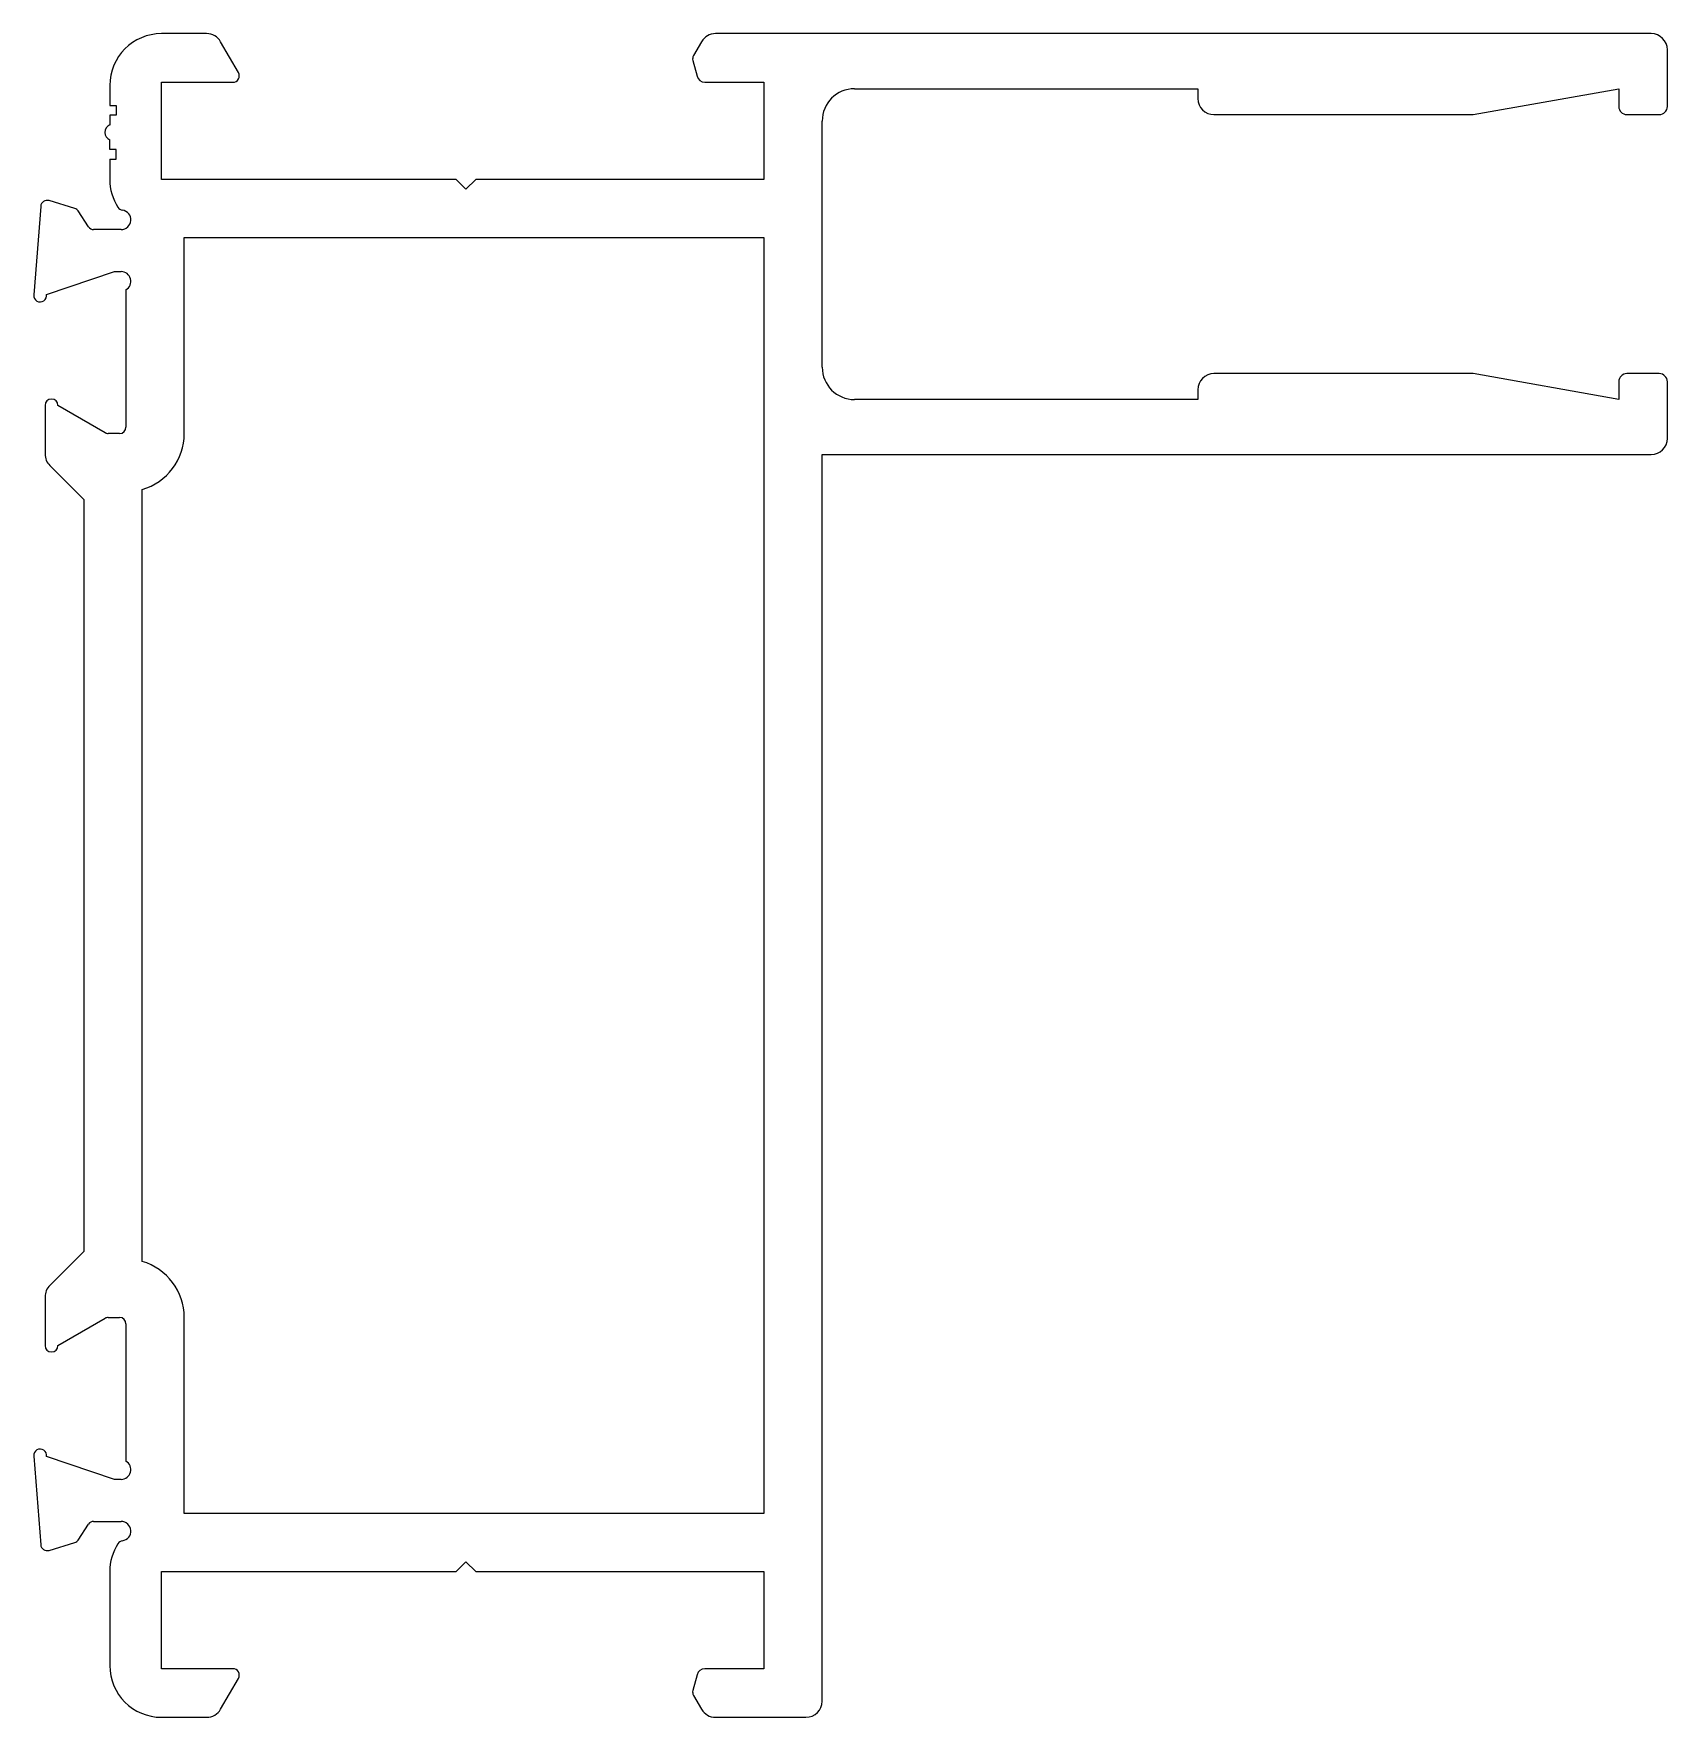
# Model space of a CAD drawing. Extents: x 2871.6 to 2922.1, y 1704.5 to 1756.5.
import ezdxf

# ---------------------------------------------------------------- set-up
doc = ezdxf.new("R2010")
doc.units = 0
doc.linetypes.add('CENTER', pattern=[50.8, 31.75, -6.35, 6.35, -6.35])
doc.layers.add('RI-OTHERS', color=6, linetype='CENTER')

msp = doc.modelspace()

# ---------------------------------------------------------------- linework, layer by layer
at = {"layer": 'RI-OTHERS', "color": 0, "linetype": 'BYBLOCK'}
for p, q in [((2876.954, 1756.505), (2875.563, 1756.505)), ((2877.936, 1755.305), (2877.387, 1756.255)), ((2892.237, 1756.255), (2891.989, 1755.826)), ((2921.563, 1756.505), (2892.67, 1756.505)), ((2891.97, 1755.675), (2892.099, 1755.19)), ((2922.063, 1754.255), (2922.063, 1756.005)), ((2875.563, 1752.005), (2875.563, 1755.005)), ((2875.563, 1755.005), (2877.763, 1755.005)), ((2892.341, 1755.005), (2894.163, 1755.005)), ((2894.163, 1755.005), (2894.163, 1752.005)), ((2873.963, 1754.905), (2873.963, 1754.284)), ((2896.963, 1754.805), (2907.563, 1754.805)), ((2907.563, 1754.805), (2907.563, 1754.505)), ((2916.063, 1754.005), (2920.563, 1754.805)), ((2920.563, 1754.805), (2920.563, 1754.255)), ((2873.963, 1754.284), (2874.163, 1754.284)), ((2874.163, 1753.984), (2873.963, 1753.984)), ((2873.963, 1753.984), (2873.963, 1753.684)), ((2874.163, 1754.284), (2874.163, 1753.984)), ((2908.063, 1754.005), (2916.063, 1754.005)), ((2920.813, 1754.005), (2921.813, 1754.005)), ((2895.963, 1746.205), (2895.963, 1753.805)), ((2873.963, 1752.926), (2873.963, 1753.226)), ((2874.163, 1752.926), (2873.963, 1752.926)), ((2874.163, 1752.626), (2874.163, 1752.926)), ((2873.963, 1752.626), (2873.963, 1752.005)), ((2873.963, 1752.626), (2874.163, 1752.626)), ((2884.663, 1752.005), (2875.563, 1752.005)), ((2884.963, 1751.705), (2884.663, 1752.005)), ((2885.263, 1752.005), (2884.963, 1751.705)), ((2894.163, 1752.005), (2885.263, 1752.005)), ((2871.829, 1751.172), (2871.613, 1748.436)), ((2872.884, 1751.104), (2872.086, 1751.348)), ((2873.303, 1750.538), (2872.988, 1751.03)), ((2874.313, 1750.455), (2873.465, 1750.455)), ((2876.263, 1750.205), (2894.163, 1750.205)), ((2876.263, 1744.155), (2876.263, 1750.205)), ((2894.163, 1750.205), (2894.163, 1710.805)), ((2872.01, 1748.451), (2874.113, 1749.155)), ((2874.113, 1749.155), (2874.313, 1749.155)), ((2874.463, 1748.595), (2874.463, 1744.355)), ((2916.063, 1746.005), (2908.063, 1746.005)), ((2920.563, 1745.205), (2916.063, 1746.005)), ((2920.563, 1745.755), (2920.563, 1745.205)), ((2921.813, 1746.005), (2920.813, 1746.005)), ((2922.063, 1744.005), (2922.063, 1745.755)), ((2907.563, 1745.205), (2896.963, 1745.205)), ((2907.563, 1745.505), (2907.563, 1745.205)), ((2871.963, 1745.021), (2871.963, 1743.521)), ((2873.816, 1744.181), (2872.363, 1745.021)), ((2874.263, 1744.155), (2873.916, 1744.155)), ((2872.109, 1743.167), (2873.163, 1742.114)), ((2895.963, 1705.005), (2895.963, 1743.505)), ((2895.963, 1743.505), (2921.563, 1743.505)), ((2873.163, 1742.114), (2873.163, 1718.896)), ((2874.963, 1718.584), (2874.963, 1742.426)), ((2873.163, 1718.896), (2872.109, 1717.842)), ((2871.963, 1717.489), (2871.963, 1715.989)), ((2872.363, 1715.989), (2873.816, 1716.828)), ((2873.916, 1716.855), (2874.263, 1716.855)), ((2874.463, 1716.655), (2874.463, 1712.414)), ((2876.263, 1710.805), (2876.263, 1716.855)), ((2871.613, 1712.573), (2871.829, 1709.837)), ((2874.113, 1711.855), (2872.01, 1712.558)), ((2874.313, 1711.855), (2874.113, 1711.855)), ((2894.163, 1710.805), (2876.263, 1710.805)), ((2872.988, 1709.98), (2873.303, 1710.471)), ((2873.465, 1710.555), (2874.313, 1710.555)), ((2872.086, 1709.662), (2872.884, 1709.905)), ((2884.663, 1709.005), (2884.963, 1709.305)), ((2884.963, 1709.305), (2885.263, 1709.005)), ((2873.963, 1709.005), (2873.963, 1706.105)), ((2875.563, 1706.005), (2875.563, 1709.005)), ((2875.563, 1709.005), (2884.663, 1709.005)), ((2885.263, 1709.005), (2894.163, 1709.005)), ((2894.163, 1709.005), (2894.163, 1706.005)), ((2877.763, 1706.005), (2875.563, 1706.005)), ((2877.387, 1704.755), (2877.936, 1705.705)), ((2892.099, 1705.819), (2891.97, 1705.335)), ((2894.163, 1706.005), (2892.341, 1706.005)), ((2891.989, 1705.183), (2892.237, 1704.755)), ((2875.563, 1704.505), (2876.954, 1704.505)), ((2892.67, 1704.505), (2895.463, 1704.505))]:
    msp.add_line(p, q, dxfattribs=at)
for centre, radius, start, end in [((2875.563, 1754.905), 1.6, 90, 180), ((2876.954, 1756.005), 0.5, 30, 90), ((2892.67, 1756.005), 0.5, 90, 150), ((2921.563, 1756.005), 0.5, 0, 90), ((2892.163, 1755.726), 0.2, 150, 195), ((2877.763, 1755.205), 0.2, 270, 30), ((2892.341, 1755.255), 0.25, 195, 270), ((2896.963, 1753.805), 1, 90, 180), ((2908.063, 1754.505), 0.5, 180, 270), ((2920.813, 1754.255), 0.25, 180, 270), ((2921.813, 1754.255), 0.25, 270, 360), ((2874.063, 1753.455), 0.25, 113.5782, 246.4218), ((2875.563, 1752.005), 1.6, 180, 212.6388), ((2872.028, 1751.157), 0.2, 73, 175.5), ((2872.825, 1750.913), 0.2, 35.6717, 73), ((2874.384, 1751.25), 0.2, 212.6388, 261.8274), ((2874.313, 1750.755), 0.3, 270, 81.8274), ((2873.465, 1750.655), 0.2, 215.6717, 270), ((2874.313, 1748.855), 0.3, 300, 90), ((2871.813, 1748.421), 0.2, 175.5, 8.7833), ((2896.963, 1746.205), 1, 180, 270), ((2908.063, 1745.505), 0.5, 90, 180), ((2920.813, 1745.755), 0.25, 90, 180), ((2921.813, 1745.755), 0.25, 0, 90), ((2872.163, 1745.021), 0.2, 0, 180), ((2873.916, 1744.355), 0.2, 240, 270), ((2874.263, 1744.355), 0.2, 270, 360), ((2874.463, 1744.155), 1.8, 286.1276, 360), ((2921.563, 1744.005), 0.5, 270, 360), ((2872.463, 1743.521), 0.5, 180, 225), ((2874.463, 1716.855), 1.8, 360, 73.8724), ((2872.463, 1717.489), 0.5, 135, 180), ((2873.916, 1716.655), 0.2, 90, 120), ((2874.263, 1716.655), 0.2, 0, 90), ((2872.163, 1715.989), 0.2, 180, 360), ((2871.813, 1712.589), 0.2, 351.2167, 184.5), ((2874.313, 1712.155), 0.3, 270, 60), ((2873.465, 1710.355), 0.2, 90, 144.3283), ((2874.313, 1710.255), 0.3, 278.1726, 90), ((2872.028, 1709.853), 0.2, 184.5, 287), ((2872.825, 1710.096), 0.2, 287, 324.3283), ((2875.563, 1709.005), 1.6, 147.3612, 180), ((2874.384, 1709.76), 0.2, 98.1726, 147.3612), ((2875.563, 1706.105), 1.6, 180, 270), ((2877.763, 1705.805), 0.2, 330, 90), ((2892.341, 1705.755), 0.25, 90, 165), ((2892.163, 1705.283), 0.2, 165, 210), ((2876.954, 1705.005), 0.5, 270, 330), ((2892.67, 1705.005), 0.5, 210, 270), ((2895.463, 1705.005), 0.5, 270, 360)]:
    msp.add_arc(centre, radius, start, end, dxfattribs=at)

doc.saveas('drawing.dxf')
